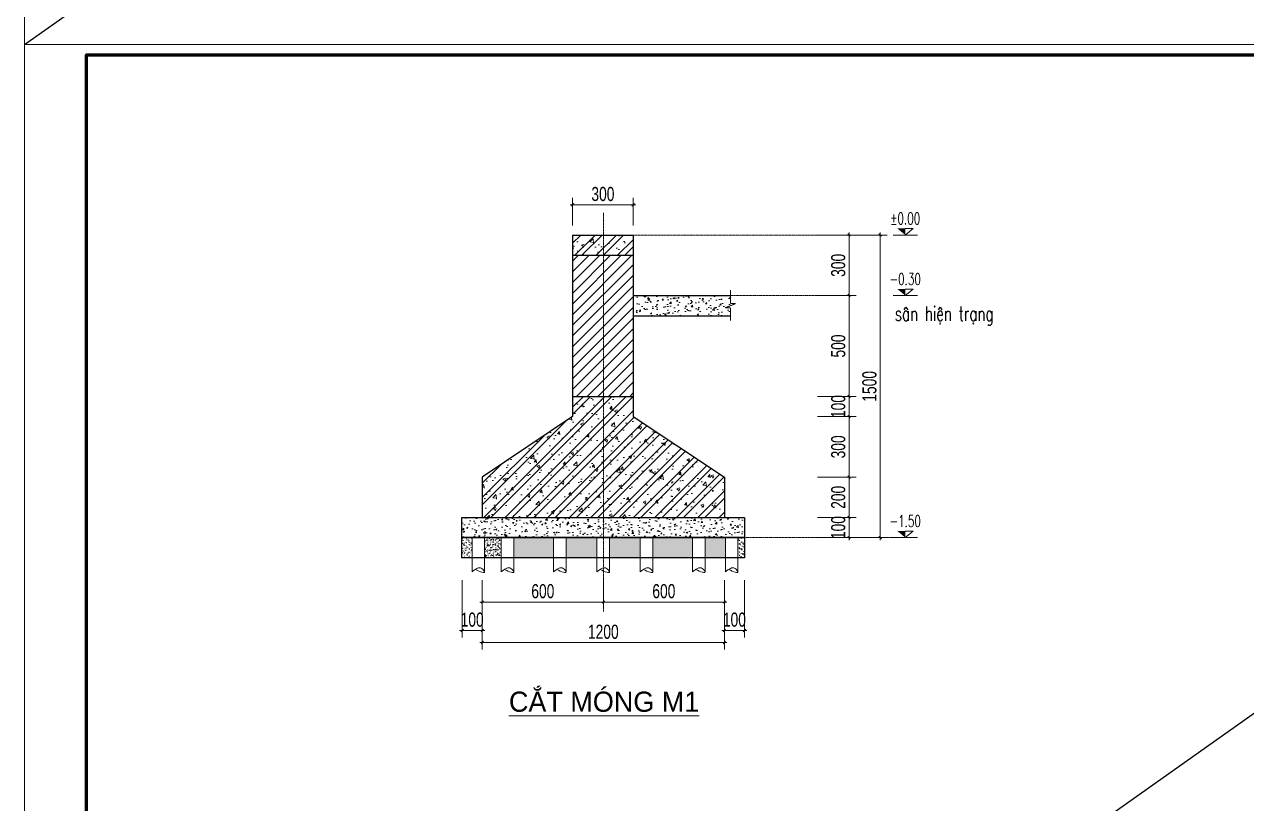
# Model space of a CAD drawing. Header units: millimetres. Extents: x 5243337 to 5938936, y 490824 to 785930.
# Drawn here: x 5304149 to 5310208, y 494686 to 498548 of the extents above; entities that cross this region are included whole.
import ezdxf
from ezdxf.enums import TextEntityAlignment as Align

# ---------------------------------------------------------------- set-up
doc = ezdxf.new("R2010")
doc.units = ezdxf.units.MM
doc.header["$MEASUREMENT"] = 0
doc.header["$PDMODE"] = 32
doc.linetypes.add('CENTER', pattern=[2, 1.25, -0.25, 0.25, -0.25])
doc.linetypes.add('HIDDEN', pattern=[0.375, 0.25, -0.125])
doc.layers.get('0').update_dxf_attribs({"lineweight": 0})
doc.layers.get('Defpoints').update_dxf_attribs({"lineweight": 0})
for name, color, linetype, lineweight in [('8- Dim', 8, 'Continuous', 9), ('dim', 144, 'Continuous', 13), ('hatch', 251, 'Continuous', 5), ('Khungten_LCDI', 7, 'Continuous', 25), ('LC Dim', 8, 'Continuous', 18), ('LC Net thay', 7, 'Continuous', 25), ('LC Text1', 3, 'Continuous', 20), ('MANH', 35, 'HIDDEN', 5), ('noithat', 125, 'Continuous', 9), ('text', 1, 'Continuous', 20), ('truc', 76, 'CENTER', 9)]:
    doc.layers.add(name, color=color, linetype=linetype, lineweight=lineweight)
doc.layers.add('KCS_Plotter', color=11, linetype='Continuous', plot=False)
doc.styles.add('Khungten', font='VHAVAN.TTF', dxfattribs={"width": 0.9, "height": 5000})
doc.styles.add('LC 3', font='vnsimli.shx', dxfattribs={"width": 0.75})
doc.styles.add('ROMANS', font='vnsimli.shx', dxfattribs={"width": 0.6})
doc.styles.add('TBV', font='VHHELS.TTF', dxfattribs={"width": 0.9, "oblique": 20, "height": 320})
doc.styles.add('Title', font='VHBLACK.TTF')
doc.styles.add('TXTDIM', font='VNARIAL.TTF', dxfattribs={"width": 0.7})
doc.dimstyles.new('DIM35', dxfattribs={"dimscale": 35, "dimtxt": 2, "dimasz": 0.3, "dimexe": 1, "dimexo": 0, "dimgap": 0.5, "dimtad": 1, "dimdec": 0, "dimzin": 12, "dimdsep": 46, "dimtxsty": 'TXTDIM', "dimblk": 'SLASH', "dimcen": 1.5, "dimclrd": 256, "dimclre": 256, "dimclrt": 1, "dimadec": 0, "dimazin": 0, "dimtfac": 1, "dimtdec": 0, "dimtix": 1, "dimtmove": 0, "dimatfit": 3, "dimldrblk": 'DOT', "dimfxl": 2, "dimtolj": 1, "dimtzin": 0, "dimlwd": 9, "dimlwe": 9, "dimarcsym": 1})
pattern_1 = [(50, (-197412.5, -7676.94), (143.4520365, -12.550427), [15, -165]), (355, (-197412.5, -7676.94), (-27.7502667, 150.4384267), [12, -132]), (100.4514, (-197400.55, -7677.99), (115.7018763, 137.8879084), [12.748038, -140.2284224]), (46.1842, (-197412.5, -7636.94), (213.44821, -33.103803), [22.5, -247.5]), (96.6356, (-197394.71, -7639.7), (186.932541, 194.823574), [19.122058, -210.3426]), (351.1842, (-197412.5, -7636.94), (186.932389, 194.82372), [18, -198]), (21, (-197392.5, -7646.94), (119.3814104, -80.5237781), [15, -165]), (326, (-197392.5, -7646.94), (48.6630664, 145.030009), [12, -132]), (71.4514, (-197382.55, -7653.65), (168.0445257, 64.5060993), [12.748038, -140.2284224]), (37.5, (-197412.5, -7676.943), (2.43197106, 66.57877077), [0, -130.4, 0, -134, 0, -132.5]), (7.5, (-197412.5, -7676.94), (52.6139075, 78.8823424), [0, -76.4, 0, -127.4, 0, -50.5]), (327.5, (-197457.1, -7676.943), (106.76448723, -4.51097435), [0, -50, 0, -156, 0, -207]), (317.5, (-197477.1, -7676.94), (116.6372339, 20.0209965), [0, -65, 0, -103.6, 0, -147]), (45, (-197412.5, -7676.94), (-53.0330086, 53.0330086), []), (45, (-197377.15, -7676.94), (-53.0330086, 53.0330086), [])]
pattern_2 = [(37.5, (-197412.502, -8682.633), (-0.62993358, 19.26823769), [0, -15.2, 0, -17, 0, -16.25]), (7.5, (-197412.502, -8682.633), (17.69776705, 28.22146065), [0, -8.2, 0, -13.7, 0, -5.25]), (327.5, (-197424.802, -8682.633), (31.14141862, 0.056590535), [0, -5, 0, -18, 0, -23.5]), (317.5, (-197424.802, -8682.633), (30.06126605, 8.77675565), [0, -2.5, 0, -11.8, 0, -13.5])]

# ---------------------------------------------------------------- blocks, each defined once
blk = doc.blocks.new('lcdi fix1')
at = {"layer": 'Defpoints', "lineweight": 0}
blk.add_lwpolyline([(-1200, -14850), (-1200, 14850), (40800, 14850), (40800, -14850)], close=True, dxfattribs=at)
at = {"layer": 'Khungten_LCDI', "color": 5, "lineweight": 60}
blk.add_lwpolyline([(0, -14650), (0, 14650), (40600, 14650), (40600, -14650)], close=True, dxfattribs=at)
at = {"color": 7, "style": 'Khungten', "width": 0.8}
for tag, p in [('REVISION', (39498.8, -10746.3)), ('NGAYHT', (39546.1, -11609.4))]:
    blk.add_attdef(tag, text='', height=200, dxfattribs=at).set_placement(p, align=Align.CENTER)
at = {"layer": 'LC Text1', "style": 'Title', "width": 1.485915}
for tag, p, p2 in [('TENBANVE1', (36912.7, -8885.8), (40339.1, -8885.8)), ('TENBANVE2', (36912.7, -9562.5), (40339.1, -9562.5))]:
    blk.add_attdef(tag, text='', height=250, dxfattribs=at).set_placement(p, p2, align=Align.FIT)
at = {"layer": 'LC Text1', "style": 'Title', "width": 0.7}
blk.add_attdef('SOBANVE', text='', height=250, dxfattribs=at).set_placement((39562, -13896.2), align=Align.CENTER)
blk = doc.blocks.new('SLASH')
at = {"layer": 'dim', "color": 16, "linetype": 'Continuous'}
for p, q in [((-1.2, 0), (1.2, 0)), ((-0.6, -0.6), (0.6, 0.6))]:
    blk.add_line(p, q, dxfattribs=at)
blk = doc.blocks.new('*D298')
at = {"layer": 'Defpoints', "color": 0, "transparency": 16777216}
for p in [(5307019.2, 495793), (5307618.9, 495793), (5307618.9, 495684.8)]:
    blk.add_point(p, dxfattribs=at)
at = {"layer": 'dim', "lineweight": 9, "transparency": 16777216}
for p, q in [((5307019.2, 495793), (5307019.2, 495649.8)), ((5307618.9, 495793), (5307618.9, 495649.8)), ((5307029.7, 495684.8), (5307608.4, 495684.8))]:
    blk.add_line(p, q, dxfattribs=at)
at = {"layer": 'dim', "lineweight": 9, "transparency": 16777216, "xscale": 10.5, "yscale": 10.5, "zscale": 10.5, "rotation": 180}
blk.add_blockref('SLASH', (5307019.2, 495684.8), dxfattribs=at)
at = {"layer": 'dim', "lineweight": 9, "transparency": 16777216, "xscale": 10.5, "yscale": 10.5, "zscale": 10.5}
blk.add_blockref('SLASH', (5307618.9, 495684.8), dxfattribs=at)
at = {"layer": 'dim', "color": 1, "transparency": 16777216, "insert": (5307319.1, 495738.1), "char_height": 70, "attachment_point": 5, "style": 'TXTDIM'}
blk.add_mtext('\\A1;600', dxfattribs=at)
blk = doc.blocks.new('_Dot')
at = {"color": 0, "linetype": 'ByBlock', "lineweight": -2}
blk.add_line((-0.5, 0), (-1, 0), dxfattribs=at)
at = {"color": 0, "linetype": 'ByBlock', "const_width": 0.5}
blk.add_lwpolyline([(-0.25, 0, 1), (0.25, 0, 1)], format="xyb", close=True, dxfattribs=at)
blk = doc.blocks.new('*D299')
at = {"layer": 'Defpoints', "color": 0, "transparency": 16777216}
for p in [(5306418.9, 495793), (5307019.2, 495793), (5307019.2, 495684.8)]:
    blk.add_point(p, dxfattribs=at)
at = {"layer": 'dim', "lineweight": 9, "transparency": 16777216}
for p, q in [((5306418.9, 495793), (5306418.9, 495649.8)), ((5307019.2, 495793), (5307019.2, 495649.8)), ((5306429.4, 495684.8), (5307008.7, 495684.8))]:
    blk.add_line(p, q, dxfattribs=at)
at = {"layer": 'dim', "lineweight": 9, "transparency": 16777216, "xscale": 10.5, "yscale": 10.5, "zscale": 10.5, "rotation": 180}
blk.add_blockref('SLASH', (5306418.9, 495684.8), dxfattribs=at)
at = {"layer": 'dim', "lineweight": 9, "transparency": 16777216, "xscale": 10.5, "yscale": 10.5, "zscale": 10.5}
blk.add_blockref('SLASH', (5307019.2, 495684.8), dxfattribs=at)
at = {"layer": 'dim', "color": 1, "transparency": 16777216, "insert": (5306719.1, 495738.1), "char_height": 70, "attachment_point": 5, "style": 'TXTDIM'}
blk.add_mtext('\\A1;600', dxfattribs=at)
blk = doc.blocks.new('*D300')
at = {"layer": 'Defpoints', "color": 0, "transparency": 16777216}
for p in [(5307166.9, 497653.8), (5306866.9, 497551.1), (5307166.9, 497551.1)]:
    blk.add_point(p, dxfattribs=at)
at = {"layer": 'dim', "lineweight": 9, "transparency": 16777216}
for p, q in [((5306866.9, 497551.1), (5306866.9, 497688.8)), ((5306877.4, 497653.8), (5307156.4, 497653.8)), ((5307166.9, 497551.1), (5307166.9, 497688.8))]:
    blk.add_line(p, q, dxfattribs=at)
at = {"layer": 'dim', "lineweight": 9, "transparency": 16777216, "xscale": 10.5, "yscale": 10.5, "zscale": 10.5, "rotation": 180}
blk.add_blockref('SLASH', (5306866.9, 497653.8), dxfattribs=at)
at = {"layer": 'dim', "lineweight": 9, "transparency": 16777216, "xscale": 10.5, "yscale": 10.5, "zscale": 10.5}
blk.add_blockref('SLASH', (5307166.9, 497653.8), dxfattribs=at)
at = {"layer": 'dim', "color": 1, "transparency": 16777216, "insert": (5307016.9, 497707), "char_height": 70, "attachment_point": 5, "style": 'TXTDIM'}
blk.add_mtext('\\A1;300', dxfattribs=at)
blk = doc.blocks.new('*D301')
at = {"layer": 'Defpoints', "color": 0, "transparency": 16777216}
for p in [(5306418.9, 495793), (5307618.9, 495793), (5307618.9, 495483.8)]:
    blk.add_point(p, dxfattribs=at)
at = {"layer": 'dim', "lineweight": 9, "transparency": 16777216}
for p, q in [((5306418.9, 495793), (5306418.9, 495448.8)), ((5307618.9, 495793), (5307618.9, 495448.8)), ((5306429.4, 495483.8), (5307608.4, 495483.8))]:
    blk.add_line(p, q, dxfattribs=at)
at = {"layer": 'dim', "lineweight": 9, "transparency": 16777216, "xscale": 10.5, "yscale": 10.5, "zscale": 10.5, "rotation": 180}
blk.add_blockref('SLASH', (5306418.9, 495483.8), dxfattribs=at)
at = {"layer": 'dim', "lineweight": 9, "transparency": 16777216, "xscale": 10.5, "yscale": 10.5, "zscale": 10.5}
blk.add_blockref('SLASH', (5307618.9, 495483.8), dxfattribs=at)
at = {"layer": 'dim', "color": 1, "transparency": 16777216, "insert": (5307018.9, 495537), "char_height": 70, "attachment_point": 5, "style": 'TXTDIM'}
blk.add_mtext('\\A1;1200', dxfattribs=at)
blk = doc.blocks.new('*D302')
at = {"layer": 'Defpoints', "color": 0, "transparency": 16777216}
for p in [(5308141.3, 496103.8), (5308237, 496103.8), (5308141.3, 496003.8)]:
    blk.add_point(p, dxfattribs=at)
at = {"layer": 'dim', "lineweight": 9, "transparency": 16777216}
for p, q in [((5308141.3, 496103.8), (5308272, 496103.8)), ((5308237, 496014.3), (5308237, 496093.3)), ((5308141.3, 496003.8), (5308272, 496003.8))]:
    blk.add_line(p, q, dxfattribs=at)
at = {"layer": 'dim', "lineweight": 9, "transparency": 16777216, "xscale": 10.5, "yscale": 10.5, "zscale": 10.5}
for p, rotation in [((5308237, 496103.8), 90), ((5308237, 496003.8), 270)]:
    blk.add_blockref('SLASH', p, dxfattribs=dict(at, rotation=rotation))
at = {"layer": 'dim', "color": 1, "transparency": 16777216, "insert": (5308183.8, 496053.8), "char_height": 70, "attachment_point": 5, "rotation": 90, "style": 'TXTDIM'}
blk.add_mtext('\\A1;100', dxfattribs=at)
blk = doc.blocks.new('*D303')
at = {"layer": 'Defpoints', "color": 0, "transparency": 16777216}
for p in [(5308081.3, 496303.8), (5308237, 496303.8), (5308081.3, 496103.8)]:
    blk.add_point(p, dxfattribs=at)
at = {"layer": 'dim', "lineweight": 9, "transparency": 16777216}
for p, q in [((5308081.3, 496303.8), (5308272, 496303.8)), ((5308237, 496114.3), (5308237, 496293.3)), ((5308081.3, 496103.8), (5308272, 496103.8))]:
    blk.add_line(p, q, dxfattribs=at)
at = {"layer": 'dim', "lineweight": 9, "transparency": 16777216, "xscale": 10.5, "yscale": 10.5, "zscale": 10.5}
for p, rotation in [((5308237, 496303.8), 90), ((5308237, 496103.8), 270)]:
    blk.add_blockref('SLASH', p, dxfattribs=dict(at, rotation=rotation))
at = {"layer": 'dim', "color": 1, "transparency": 16777216, "insert": (5308183.8, 496203.8), "char_height": 70, "attachment_point": 5, "rotation": 90, "style": 'TXTDIM'}
blk.add_mtext('\\A1;200', dxfattribs=at)
blk = doc.blocks.new('*D304')
at = {"layer": 'Defpoints', "color": 0, "transparency": 16777216}
for p in [(5308081.3, 496703.8), (5308237, 496703.8), (5308081.3, 496603.8)]:
    blk.add_point(p, dxfattribs=at)
at = {"layer": 'dim', "lineweight": 9, "transparency": 16777216}
for p, q in [((5308081.3, 496703.8), (5308272, 496703.8)), ((5308237, 496714.3), (5308237, 496724.8)), ((5308237, 496603.8), (5308237, 496703.8)), ((5308081.3, 496603.8), (5308272, 496603.8)), ((5308237, 496593.3), (5308237, 496582.8))]:
    blk.add_line(p, q, dxfattribs=at)
at = {"layer": 'dim', "lineweight": 9, "transparency": 16777216, "xscale": 10.5, "yscale": 10.5, "zscale": 10.5}
for p, rotation in [((5308237, 496703.8), 270), ((5308237, 496603.8), 90)]:
    blk.add_blockref('SLASH', p, dxfattribs=dict(at, rotation=rotation))
at = {"layer": 'dim', "color": 1, "transparency": 16777216, "insert": (5308183.8, 496653.8), "char_height": 70, "attachment_point": 5, "rotation": 90, "style": 'TXTDIM'}
blk.add_mtext('\\A1;100', dxfattribs=at)
blk = doc.blocks.new('*D305')
at = {"layer": 'Defpoints', "color": 0, "transparency": 16777216}
for p in [(5308081.3, 496603.8), (5308237, 496603.8), (5308081.3, 496303.8)]:
    blk.add_point(p, dxfattribs=at)
at = {"layer": 'dim', "lineweight": 9, "transparency": 16777216}
for p, q in [((5308081.3, 496603.8), (5308272, 496603.8)), ((5308237, 496314.3), (5308237, 496593.3)), ((5308081.3, 496303.8), (5308272, 496303.8))]:
    blk.add_line(p, q, dxfattribs=at)
at = {"layer": 'dim', "lineweight": 9, "transparency": 16777216, "xscale": 10.5, "yscale": 10.5, "zscale": 10.5}
for p, rotation in [((5308237, 496603.8), 90), ((5308237, 496303.8), 270)]:
    blk.add_blockref('SLASH', p, dxfattribs=dict(at, rotation=rotation))
at = {"layer": 'dim', "color": 1, "transparency": 16777216, "insert": (5308183.8, 496453.8), "char_height": 70, "attachment_point": 5, "rotation": 90, "style": 'TXTDIM'}
blk.add_mtext('\\A1;300', dxfattribs=at)
blk = doc.blocks.new('*D306')
at = {"layer": 'Defpoints', "color": 0, "transparency": 16777216}
for p in [(5307618.9, 495793), (5307718.6, 495793), (5307718.6, 495543.8)]:
    blk.add_point(p, dxfattribs=at)
at = {"layer": 'dim', "lineweight": 9, "transparency": 16777216}
for p, q in [((5307618.9, 495793), (5307618.9, 495508.8)), ((5307718.6, 495793), (5307718.6, 495508.8)), ((5307629.4, 495543.8), (5307708.1, 495543.8))]:
    blk.add_line(p, q, dxfattribs=at)
at = {"layer": 'dim', "lineweight": 9, "transparency": 16777216, "xscale": 10.5, "yscale": 10.5, "zscale": 10.5, "rotation": 180}
blk.add_blockref('SLASH', (5307618.9, 495543.8), dxfattribs=at)
at = {"layer": 'dim', "lineweight": 9, "transparency": 16777216, "xscale": 10.5, "yscale": 10.5, "zscale": 10.5}
blk.add_blockref('SLASH', (5307718.6, 495543.8), dxfattribs=at)
at = {"layer": 'dim', "color": 1, "transparency": 16777216, "insert": (5307668.8, 495597), "char_height": 70, "attachment_point": 5, "style": 'TXTDIM'}
blk.add_mtext('\\A1;100', dxfattribs=at)
blk = doc.blocks.new('*D307')
at = {"layer": 'Defpoints', "color": 0, "transparency": 16777216}
for p in [(5306318.9, 495793), (5306418.9, 495793), (5306318.9, 495543.8)]:
    blk.add_point(p, dxfattribs=at)
at = {"layer": 'dim', "lineweight": 9, "transparency": 16777216}
for p, q in [((5306318.9, 495793), (5306318.9, 495508.8)), ((5306418.9, 495793), (5306418.9, 495508.8)), ((5306408.4, 495543.8), (5306329.4, 495543.8))]:
    blk.add_line(p, q, dxfattribs=at)
at = {"layer": 'dim', "lineweight": 9, "transparency": 16777216, "xscale": 10.5, "yscale": 10.5, "zscale": 10.5, "rotation": 180}
blk.add_blockref('SLASH', (5306318.9, 495543.8), dxfattribs=at)
at = {"layer": 'dim', "lineweight": 9, "transparency": 16777216, "xscale": 10.5, "yscale": 10.5, "zscale": 10.5}
blk.add_blockref('SLASH', (5306418.9, 495543.8), dxfattribs=at)
at = {"layer": 'dim', "color": 1, "transparency": 16777216, "insert": (5306368.9, 495597), "char_height": 70, "attachment_point": 5, "style": 'TXTDIM'}
blk.add_mtext('\\A1;100', dxfattribs=at)
blk = doc.blocks.new('*D308')
at = {"layer": 'Defpoints', "color": 0, "transparency": 16777216}
for p in [(5308081.3, 497203.8), (5308081.3, 496703.8), (5308237, 496703.8)]:
    blk.add_point(p, dxfattribs=at)
at = {"layer": 'dim', "lineweight": 9, "transparency": 16777216}
for p, q in [((5308081.3, 497203.8), (5308272, 497203.8)), ((5308237, 497193.3), (5308237, 496714.3)), ((5308081.3, 496703.8), (5308272, 496703.8))]:
    blk.add_line(p, q, dxfattribs=at)
at = {"layer": 'dim', "lineweight": 9, "transparency": 16777216, "xscale": 10.5, "yscale": 10.5, "zscale": 10.5}
for p, rotation in [((5308237, 497203.8), 90), ((5308237, 496703.8), 270)]:
    blk.add_blockref('SLASH', p, dxfattribs=dict(at, rotation=rotation))
at = {"layer": 'dim', "color": 1, "transparency": 16777216, "insert": (5308183.8, 496953.8), "char_height": 70, "attachment_point": 5, "rotation": 90, "style": 'TXTDIM'}
blk.add_mtext('\\A1;500', dxfattribs=at)
blk = doc.blocks.new('*D309')
at = {"layer": 'Defpoints', "color": 0, "transparency": 16777216}
for p in [(5308081.3, 497503.8), (5308237, 497503.8), (5308081.3, 497203.8)]:
    blk.add_point(p, dxfattribs=at)
at = {"layer": 'dim', "lineweight": 9, "transparency": 16777216}
for p, q in [((5308081.3, 497503.8), (5308272, 497503.8)), ((5308237, 497214.3), (5308237, 497493.3)), ((5308081.3, 497203.8), (5308272, 497203.8))]:
    blk.add_line(p, q, dxfattribs=at)
at = {"layer": 'dim', "lineweight": 9, "transparency": 16777216, "xscale": 10.5, "yscale": 10.5, "zscale": 10.5}
for p, rotation in [((5308237, 497503.8), 90), ((5308237, 497203.8), 270)]:
    blk.add_blockref('SLASH', p, dxfattribs=dict(at, rotation=rotation))
at = {"layer": 'dim', "color": 1, "transparency": 16777216, "insert": (5308183.8, 497353.8), "char_height": 70, "attachment_point": 5, "rotation": 90, "style": 'TXTDIM'}
blk.add_mtext('\\A1;300', dxfattribs=at)
blk = doc.blocks.new('*D310')
at = {"layer": 'Defpoints', "color": 0, "transparency": 16777216}
for p in [(5308081.3, 497503.8), (5308391.6, 497503.8), (5308081.3, 496003.8)]:
    blk.add_point(p, dxfattribs=at)
at = {"layer": 'dim', "lineweight": 9, "transparency": 16777216}
for p, q in [((5308081.3, 497503.8), (5308426.6, 497503.8)), ((5308391.6, 496014.3), (5308391.6, 497493.3)), ((5308081.3, 496003.8), (5308426.6, 496003.8))]:
    blk.add_line(p, q, dxfattribs=at)
at = {"layer": 'dim', "lineweight": 9, "transparency": 16777216, "xscale": 10.5, "yscale": 10.5, "zscale": 10.5}
for p, rotation in [((5308391.6, 497503.8), 90), ((5308391.6, 496003.8), 270)]:
    blk.add_blockref('SLASH', p, dxfattribs=dict(at, rotation=rotation))
at = {"layer": 'dim', "color": 1, "transparency": 16777216, "insert": (5308338.4, 496753.8), "char_height": 70, "attachment_point": 5, "rotation": 90, "style": 'TXTDIM'}
blk.add_mtext('\\A1;1500', dxfattribs=at)
blk = doc.blocks.new('CAO DO')
at = {"layer": 'noithat'}
for p, q in [((20767, 17240), (20898, 17352)), ((20898, 17352), (20767, 17352)), ((20558, 17240), (20975, 17240))]:
    blk.add_line(p, q, dxfattribs=at)
blk.add_solid([(20632, 17352), (20767, 17352), (20767, 17240)], dxfattribs=at)
at = {"layer": 'text', "color": 2, "style": 'ROMANS'}
blk.add_attdef('1', text='', height=200, dxfattribs=at).set_placement((20766, 17422), align=Align.CENTER)

msp = doc.modelspace()

# ---------------------------------------------------------------- hatches: boundary and pattern name
at = {"layer": 'hatch'}
h = msp.add_hatch(dxfattribs=at)
h.set_pattern_fill('ANSI31', color=256, scale=300, style=0)
h.set_pattern_definition([(45, (5008253.51, 421712.26), (-26.5165043, 26.5165043), [])])
h.paths.add_polyline_path([(5306865.8, 496703.8), (5307165.8, 496703.8), (5307168.1, 497403.8), (5306868.1, 497403.8)])
h = msp.add_hatch(dxfattribs=at)
h.set_pattern_fill('AR-CONC', color=256, scale=10)
h.set_pattern_definition([(50, (5125175.693, 498315.866), (71.726018, -6.275213), [7.5, -82.5]), (355, (5125175.69, 498315.866), (-13.875133, 75.219213), [6, -66]), (100.4514, (5125181.67, 498315.34), (57.850938, 68.943954), [6.37402, -70.11421]), (46.1842, (5125175.69, 498335.866), (106.724105, -16.5519), [11.25, -123.75]), (96.6356, (5125184.59, 498334.49), (93.46627, 97.41179), [9.56103, -105.1713]), (351.1842, (5125175.69, 498335.87), (93.466195, 97.41186), [9, -99]), (21, (5125185.693, 498330.866), (59.690705, -40.26189), [7.5, -82.5]), (326, (5125185.69, 498330.866), (24.331533, 72.515005), [6, -66]), (71.4514, (5125190.67, 498327.51), (84.022263, 32.25305), [6.37402, -70.11421]), (37.5, (5125175.693, 498315.866), (1.2159855, 33.2893854), [0, -65.2, 0, -67, 0, -66.25]), (7.5, (5125175.693, 498315.866), (26.306954, 39.441171), [0, -38.2, 0, -63.7, 0, -25.25]), (327.5, (5125153.393, 498315.866), (53.3822436, -2.255487), [0, -25, 0, -78, 0, -103.5]), (317.5, (5125143.393, 498315.866), (58.318617, 10.010498), [0, -32.5, 0, -51.8, 0, -73.5])])
h.paths.add_polyline_path([(5307650, 497103.8), (5307650, 497143.8), (5307625, 497143.8), (5307675, 497163.8), (5307650, 497163.8), (5307650, 497203.8), (5307181.9, 497203.8), (5307181.9, 497103.8)])
h = msp.add_hatch(dxfattribs=at)
h.set_pattern_fill('AR-CONC', color=256, scale=10)
h.set_pattern_definition([(50, (5125175.693, 498265.78), (71.726018, -6.275213), [7.5, -82.5]), (355, (5125175.69, 498265.78), (-13.875133, 75.219213), [6, -66]), (100.4514, (5125181.67, 498265.26), (57.850938, 68.943954), [6.37402, -70.11421]), (46.1842, (5125175.69, 498285.78), (106.724105, -16.5519), [11.25, -123.75]), (96.6356, (5125184.59, 498284.4), (93.46627, 97.41179), [9.56103, -105.1713]), (351.1842, (5125175.69, 498285.78), (93.466195, 97.41186), [9, -99]), (21, (5125185.693, 498280.78), (59.690705, -40.26189), [7.5, -82.5]), (326, (5125185.69, 498280.78), (24.331533, 72.515005), [6, -66]), (71.4514, (5125190.67, 498277.43), (84.022263, 32.25305), [6.37402, -70.11421]), (37.5, (5125175.693, 498265.782), (1.2159855, 33.2893854), [0, -65.2, 0, -67, 0, -66.25]), (7.5, (5125175.693, 498265.782), (26.306954, 39.441171), [0, -38.2, 0, -63.7, 0, -25.25]), (327.5, (5125153.393, 498265.782), (53.3822436, -2.255487), [0, -25, 0, -78, 0, -103.5]), (317.5, (5125143.393, 498265.78), (58.318617, 10.010498), [0, -32.5, 0, -51.8, 0, -73.5])])
h.paths.add_polyline_path([(5306317.9, 496103.8), (5306317.9, 496003.8), (5307019.2, 496003.8), (5307019.2, 496103.8)])
h.paths.add_polyline_path([(5307718.9, 496003.8), (5307718.9, 496103.8), (5307019.2, 496103.8), (5307019.2, 496003.8)])
h = msp.add_hatch(dxfattribs=at)
h.set_pattern_fill('AR-SAND', color=256, scale=10)
h.set_pattern_definition(pattern_2)
h.paths.add_polyline_path([(5306368.2, 496003.8), (5306317.9, 496003.8), (5306317.9, 495903.8), (5306368.2, 495903.8)])
h = msp.add_hatch(dxfattribs=at)
h.set_pattern_fill('AR-SAND', color=256, scale=10)
h.set_pattern_definition(pattern_2)
h.paths.add_polyline_path([(5306513.2, 496003.8), (5306430.2, 496003.8), (5306430.2, 495903.8), (5306513.2, 495903.8)])
h = msp.add_hatch(dxfattribs=at)
h.set_pattern_fill('AR-SAND,_O', color=256, scale=10)
h.set_pattern_definition([(37.5, (-197412.502, -7676.943), (-0.62993358, 19.26823769), [0, -15.2, 0, -17, 0, -16.25]), (7.5, (-197412.502, -7676.943), (17.69776705, 28.22146065), [0, -8.2, 0, -13.7, 0, -5.25]), (327.5, (-197424.802, -7676.943), (31.14141862, 0.056590535), [0, -5, 0, -18, 0, -23.5]), (317.5, (-197424.802, -7676.943), (30.06126605, 8.77675565), [0, -2.5, 0, -11.8, 0, -13.5])])
h.paths.add_polyline_path([(5306772.3, 495903.8), (5306772.3, 496003.8), (5306575.2, 496003.8), (5306575.2, 495903.8)])
h.paths.add_polyline_path([(5306987.3, 495903.8), (5306987.3, 496003.8), (5306834.2, 496003.8), (5306834.2, 495903.8)])
h.paths.add_polyline_path([(5307202.3, 495903.8), (5307202.3, 496003.8), (5307049.2, 496003.8), (5307049.2, 495903.8)])
h.paths.add_polyline_path([(5307461.3, 496003.8), (5307264.2, 496003.8), (5307264.2, 495903.8), (5307461.3, 495903.8)])
edge = h.paths.add_edge_path()
edge.add_line((5307624.3, 495903.8), (5307624.3, 496003.8))
edge.add_line((5307624.3, 496003.8), (5307523.3, 496003.8))
edge.add_line((5307523.3, 496003.8), (5307523.3, 495903.8))
edge.add_line((5307523.3, 495903.8), (5307621, 495903.8))
h = msp.add_hatch(dxfattribs=at)
h.set_pattern_fill('AR-SAND', color=256, scale=10)
h.set_pattern_definition(pattern_2)
h.paths.add_polyline_path([(5307718.9, 496003.8), (5307686.3, 496003.8), (5307686.3, 495903.8), (5307718.9, 495903.8)])
at = {"layer": 'LC Dim'}
h = msp.add_hatch(dxfattribs=at)
h.set_pattern_fill('BTCT', color=256, scale=20)
h.set_pattern_definition(pattern_1)
h.paths.add_polyline_path([(5307166.9, 497503.8), (5306866.9, 497503.8), (5306866.9, 497403.8), (5307166.9, 497403.8)])
h = msp.add_hatch(dxfattribs=at)
h.set_pattern_fill('BTCT', color=256, scale=20)
h.set_pattern_definition(pattern_1)
h.paths.add_polyline_path([(5307166.9, 496603.8), (5307166.9, 496703.8), (5306866.9, 496703.8), (5306866.9, 496603.8), (5306418.9, 496303.8), (5306418.9, 496103.8), (5307618.9, 496103.8), (5307618.9, 496303.8)])

# ---------------------------------------------------------------- linework, layer by layer
at = {"layer": '8- Dim'}
for p, q in [((5306368.2, 496004.1), (5306368.2, 495834.2)), ((5306430.2, 496004.1), (5306430.2, 495834.2)), ((5306513.2, 496004.1), (5306513.2, 495834.2)), ((5306575.2, 496004.1), (5306575.2, 495834.2)), ((5306772.3, 496004.1), (5306772.3, 495834.2)), ((5306834.2, 496004.1), (5306834.2, 495834.2)), ((5306987.3, 496004.1), (5306987.3, 495834.2)), ((5307049.2, 496004.1), (5307049.2, 495834.2)), ((5307202.3, 496004.1), (5307202.3, 495834.2)), ((5307264.2, 496004.1), (5307264.2, 495834.2)), ((5307461.3, 496004.1), (5307461.3, 495834.2)), ((5307523.3, 496004.1), (5307523.3, 495834.2)), ((5307624.3, 496004.1), (5307624.3, 495834.2)), ((5307686.3, 496004.1), (5307686.3, 495834.2))]:
    msp.add_line(p, q, dxfattribs=at)
for points in [[(5306368.2, 495834.2), (5306416.2, 495851.2), (5306430.2, 495834.2), (5306383.6, 495845.9)], [(5306513.2, 495834.2), (5306561.2, 495851.2), (5306575.2, 495834.2), (5306528.6, 495845.9)], [(5306772.3, 495834.2), (5306820.2, 495851.2), (5306834.2, 495834.2), (5306787.7, 495845.9)], [(5306987.3, 495834.2), (5307035.2, 495851.2), (5307049.2, 495834.2), (5307002.7, 495845.9)], [(5307202.3, 495834.2), (5307250.2, 495851.2), (5307264.2, 495834.2), (5307217.7, 495845.9)], [(5307461.3, 495834.2), (5307509.3, 495851.2), (5307523.3, 495834.2), (5307476.7, 495845.9)], [(5307624.3, 495834.2), (5307672.3, 495851.2), (5307686.3, 495834.2), (5307639.7, 495845.9)]]:
    msp.add_spline(points, degree=3, dxfattribs=at)
at = {"layer": 'KCS_Plotter'}
for p, q in [((5304149.2, 498447.8), (5346149.2, 528147.8)), ((5304149.2, 490823.7), (5314930.9, 498447.8))]:
    msp.add_line(p, q, dxfattribs=at)
at = {"layer": 'LC Net thay'}
for p, q in [((5306866.9, 497503.8), (5306866.9, 496703.8)), ((5306866.9, 497503.8), (5307166.9, 497503.8)), ((5307166.9, 497503.8), (5307166.9, 496703.8)), ((5306866.9, 497403.8), (5307166.9, 497403.8)), ((5307166.9, 497203.8), (5307650, 497203.8)), ((5307166.9, 497103.8), (5307650, 497103.8)), ((5306866.9, 496703.8), (5306866.9, 496603.8)), ((5306866.9, 496703.8), (5307166.9, 496703.8)), ((5307166.9, 496703.8), (5307166.9, 496603.8)), ((5306866.9, 496603.8), (5306418.9, 496303.8)), ((5307166.9, 496603.8), (5307618.9, 496303.8)), ((5306418.9, 496303.8), (5306418.9, 496103.8)), ((5307618.9, 496303.8), (5307618.9, 496103.8))]:
    msp.add_line(p, q, dxfattribs=at)
for points in [[(5306317.9, 496103.8), (5307718.9, 496103.8), (5307718.9, 496003.8), (5306317.9, 496003.8)], [(5306317.9, 496003.8), (5307718.9, 496003.8), (5307718.9, 495903.8), (5306317.9, 495903.8)]]:
    msp.add_lwpolyline(points, close=True, dxfattribs=at)
at = {"layer": 'MANH'}
msp.add_lwpolyline([(5307650, 497079.5), (5307650, 497143.8), (5307625, 497143.8), (5307675, 497163.8), (5307650, 497163.8), (5307650, 497230.7)], dxfattribs=at)
at = {"layer": 'truc', "ltscale": 3}
for p, q in [((5307019.2, 497614.6), (5307019.2, 495638.4)), ((5307166.9, 497503.8), (5308081.3, 497503.8)), ((5308081.3, 497203.8), (5307650, 497203.8)), ((5307718.9, 496003.8), (5308471.5, 496003.8))]:
    msp.add_line(p, q, dxfattribs=at)

# ---------------------------------------------------------------- block references
at = {"layer": 'LC Net thay'}
msp.add_blockref('lcdi fix1', (5305349.2, 513297.8), dxfattribs=at)
at = {"layer": 'LC Net thay', "xscale": 0.256706456167648, "yscale": 0.256706456167648, "zscale": 0.256706456167648}
msp.add_blockref('lcdi fix1', (5304457.3, 494635.7), dxfattribs=at)
at = {"layer": 'noithat'}
ref = msp.add_blockref('CAO DO', (5302480.7, 492493.4), dxfattribs=dict(at, xscale=0.290625, yscale=0.290625, zscale=0.290625))
ref.add_attrib('1', '%%P0.00', dxfattribs={"layer": 'text', "color": 2, "height": 58.12, "style": 'ROMANS', "width": 0.65}).set_placement((5308515.8, 497556.7), align=Align.CENTER)
ref = msp.add_blockref('CAO DO', (5302480.7, 492193.4), dxfattribs=dict(at, xscale=0.290625, yscale=0.290625, zscale=0.290625))
ref.add_attrib('1', '-0.30', dxfattribs={"layer": 'text', "color": 2, "height": 58.12, "style": 'ROMANS', "width": 0.65}).set_placement((5308515.8, 497256.7), align=Align.CENTER)
ref = msp.add_blockref('CAO DO', (5302480.7, 490993.4), dxfattribs=dict(at, xscale=0.290625, yscale=0.290625, zscale=0.290625))
ref.add_attrib('1', '-1.50', dxfattribs={"layer": 'text', "color": 2, "height": 58.12, "style": 'ROMANS', "width": 0.65}).set_placement((5308515.8, 496056.7), align=Align.CENTER)

# ---------------------------------------------------------------- texts
at = {"layer": 'LC Text1', "style": 'LC 3', "width": 0.7}
msp.add_text('s©n hiÖn tr¹ng', height=70, dxfattribs=at).set_placement((5308463.8, 497079.3))
at = {"layer": 'text', "style": 'TBV'}
msp.add_text('%%Uc¾t mãng m1', height=100, dxfattribs=at).set_placement((5307022.8, 495140.6), align=Align.CENTER)

# ---------------------------------------------------------------- dimensions: what is measured, and where the dimension line sits
at = {"layer": 'dim'}
for base, p1, p2, picture, middle in [((5307166.9, 497653.8), (5306866.9, 497551.1), (5307166.9, 497551.1), '*D300', (5307016.9, 497707)), ((5307019.2, 495684.8), (5306418.9, 495793), (5307019.2, 495793), '*D299', (5306719.1, 495738.1)), ((5307618.9, 495483.8), (5306418.9, 495793), (5307618.9, 495793), '*D301', (5307018.9, 495537)), ((5307618.9, 495684.8), (5307019.2, 495793), (5307618.9, 495793), '*D298', (5307319.1, 495738.1))]:
    dim = msp.add_linear_dim(base=base, p1=p1, p2=p2, dimstyle='DIM35', dxfattribs=at)
    dim.commit()
    dim.dimension.update_dxf_attribs({"geometry": picture, "text_midpoint": middle})
for base, p1, p2, picture, middle in [((5308237, 497503.8), (5308081.3, 497203.8), (5308081.3, 497503.8), '*D309', (5308183.8, 497353.8)), ((5308391.6, 497503.8), (5308081.3, 496003.8), (5308081.3, 497503.8), '*D310', (5308338.4, 496753.8)), ((5308237, 496703.8), (5308081.3, 497203.8), (5308081.3, 496703.8), '*D308', (5308183.8, 496953.8)), ((5308237, 496703.8), (5308081.3, 496603.8), (5308081.3, 496703.8), '*D304', (5308183.8, 496653.8)), ((5308237, 496603.8), (5308081.3, 496303.8), (5308081.3, 496603.8), '*D305', (5308183.8, 496453.8)), ((5308237, 496303.8), (5308081.3, 496103.8), (5308081.3, 496303.8), '*D303', (5308183.8, 496203.8))]:
    dim = msp.add_linear_dim(base=base, p1=p1, p2=p2, angle=90, dimstyle='DIM35', dxfattribs=at)
    dim.commit()
    dim.dimension.update_dxf_attribs({"geometry": picture, "text_midpoint": middle})
for base, p1, p2, angle, picture, middle in [((5308237, 496103.8), (5308141.3, 496003.8), (5308141.3, 496103.8), 90, '*D302', (5308237, 496053.8)), ((5306318.9, 495543.8), (5306418.9, 495793), (5306318.9, 495793), 180, '*D307', (5306368.9, 495543.8))]:
    dim = msp.add_linear_dim(base=base, p1=p1, p2=p2, angle=angle, dimstyle='DIM35', dxfattribs=at)
    dim.commit()
    dim.dimension.update_dxf_attribs({"geometry": picture, "text_midpoint": middle, "dimtype": 160})
dim = msp.add_linear_dim(base=(5307718.6, 495543.8), p1=(5307618.9, 495793), p2=(5307718.6, 495793), dimstyle='DIM35', dxfattribs=at)
dim.commit()
dim.dimension.update_dxf_attribs({"geometry": '*D306', "text_midpoint": (5307668.8, 495543.8), "dimtype": 160})

doc.saveas('drawing.dxf')
